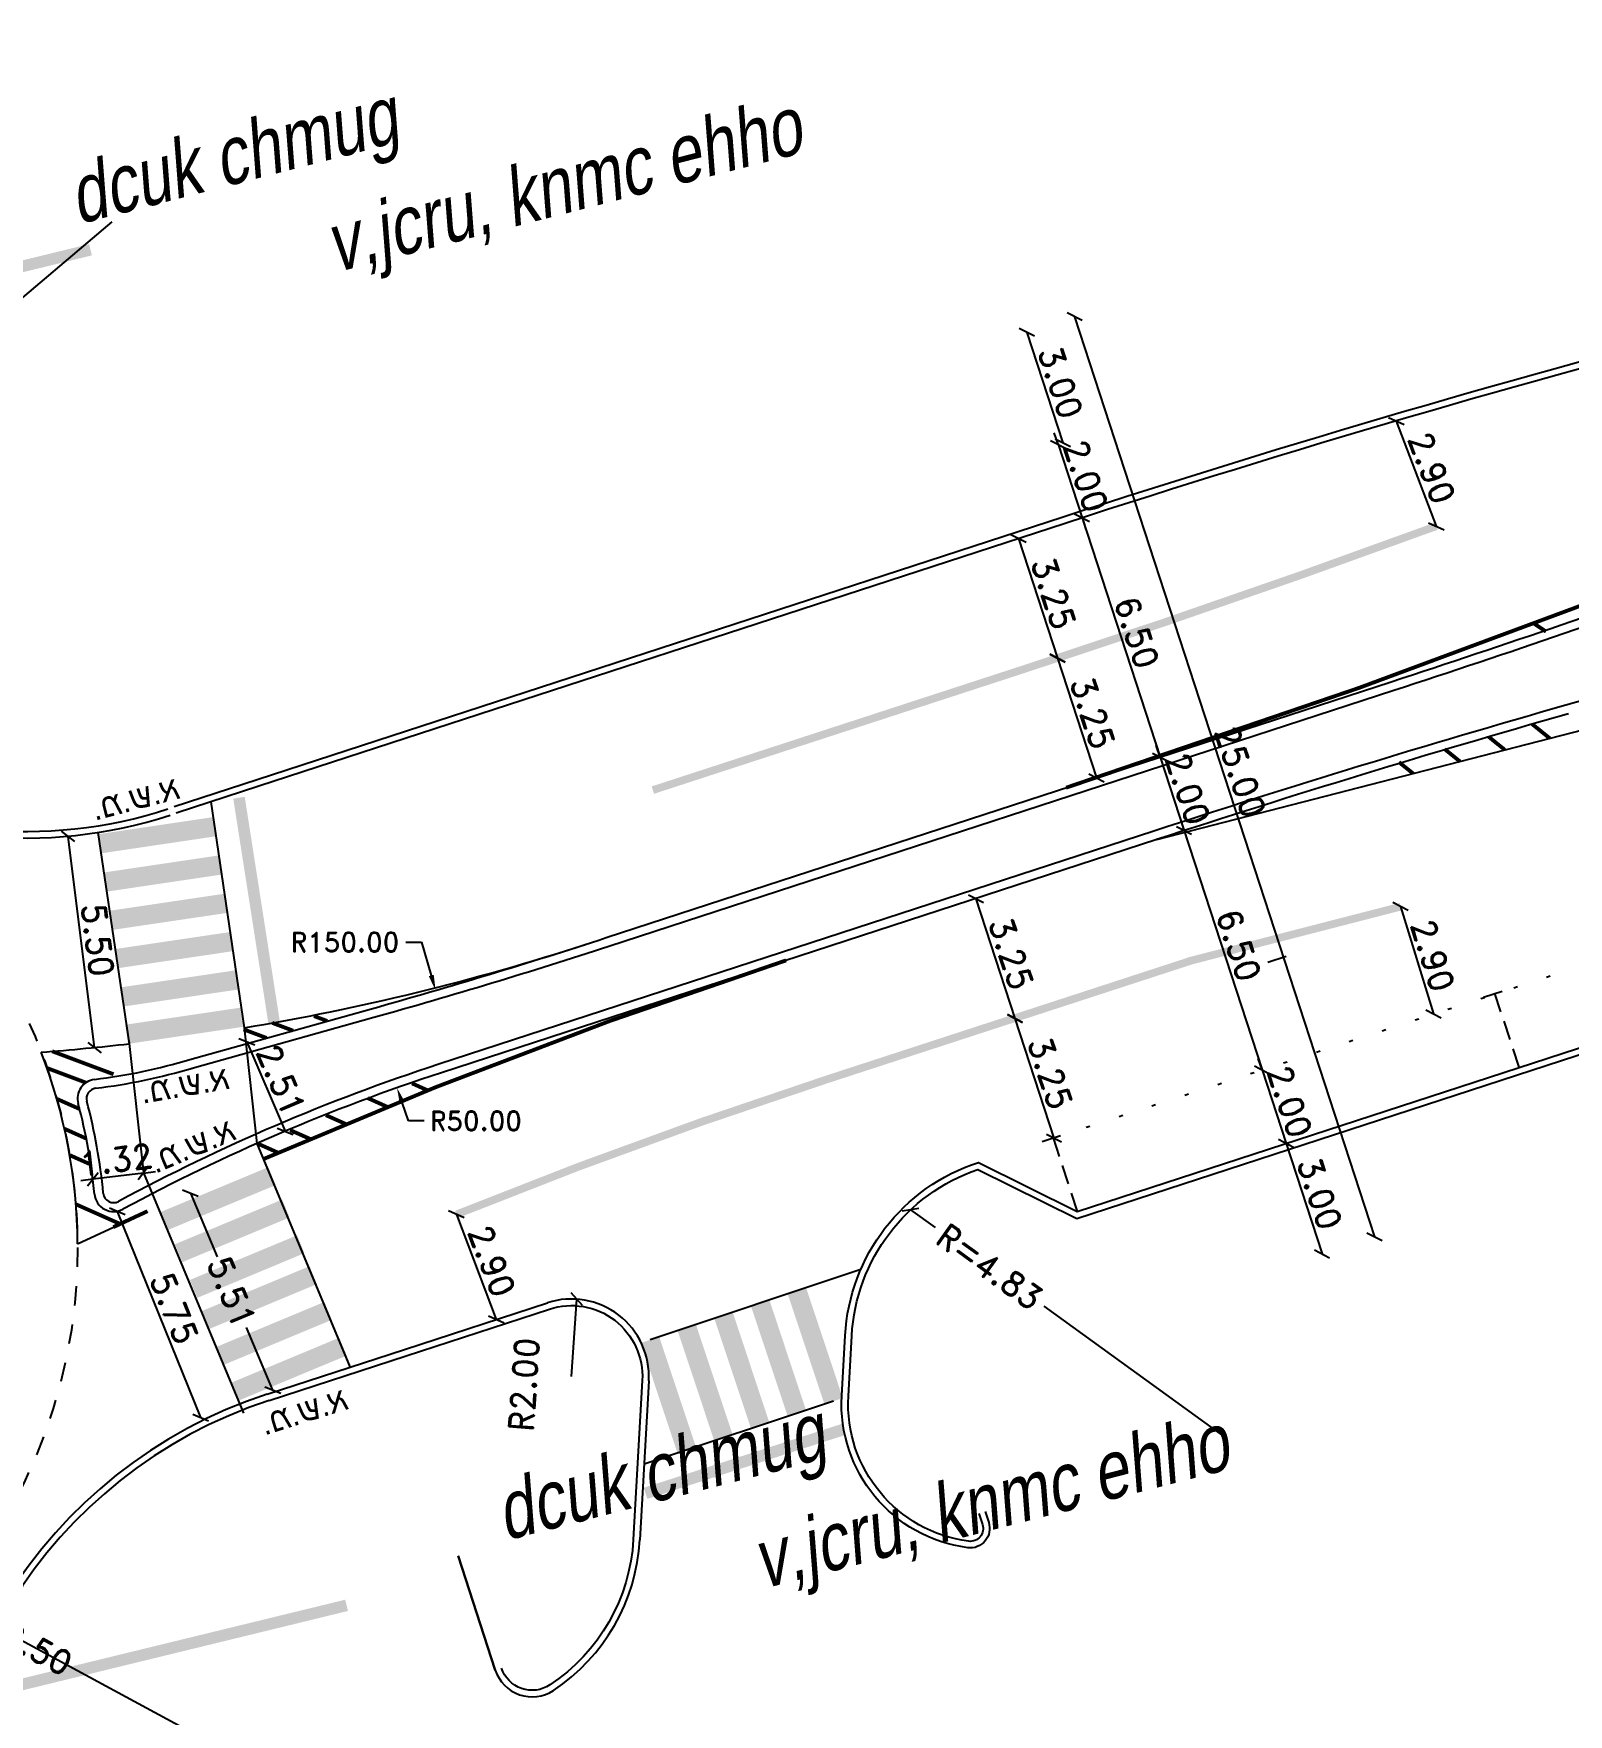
# Model space of a CAD drawing. Extents: x 183304 to 184528, y 666784 to 667526.
# Drawn here: x 183611.61 to 183651.26, y 666983.77 to 667027.19 of the extents above; entities that cross this region are included whole.
import ezdxf
from ezdxf.enums import TextEntityAlignment as Align

# ---------------------------------------------------------------- set-up
doc = ezdxf.new("R2010")
doc.units = 0
for name, pattern in [('1-1', [2, 1, -1]), ('DASHED', [0.75, 0.5, -0.25]), ('DOT2', [3.175, 0, -3.175])]:
    doc.linetypes.add(name, pattern=pattern)
for name, color, linetype in [('0-XREF', 7, 'Continuous'), ('am-dim', 7, 'Continuous'), ('D-Cross', 151, 'Continuous'), ('D-Dim', 7, 'Continuous'), ('D-EV-INSIDE', 2, 'Continuous'), ('D-Kav-Parking', 9, 'DOT2'), ('D-Nativ', 7, '1-1'), ('D-Paint', 7, 'Continuous'), ('D-Parking', 123, 'DASHED'), ('D-Road', 7, 'Continuous'), ('d-sdwlk', 7, 'Continuous'), ('D-SEVA', 7, 'Continuous'), ('D-TEXT', 7, 'Continuous'), ('TR-TXT', 2, 'Continuous'), ('zeva', 7, 'Continuous')]:
    doc.layers.add(name, color=color, linetype=linetype)
doc.styles.add('0-Techno', font='0-techno')
doc.styles.add('MIR2', font='mirym.shx', dxfattribs={"width": 0.8, "oblique": 10})
doc.styles.add('r', font='romand')
doc.dimstyles.new('RAD', dxfattribs={"dimtxt": 0.5, "dimasz": 0.4, "dimexe": 0.1, "dimexo": 0, "dimgap": 0.1, "dimtad": 1, "dimtih": 1, "dimtoh": 1, "dimzin": 0, "dimdsep": 46, "dimtxsty": 'r', "dimcen": 0.1, "dimdle": 0.3, "dimadec": 0, "dimazin": 0, "dimtfac": 0.466667, "dimtofl": 0, "dimtmove": 1, "dimatfit": 3, "dimfxl": 1, "dimtolj": 1, "dimtzin": 0, "dimarcsym": 0})
doc.dimstyles.new('tik', dxfattribs={"dimscale": 1.25, "dimtxt": 0.5, "dimasz": 0.25, "dimexe": 0, "dimexo": 0, "dimgap": 0.09, "dimtad": 1, "dimzin": 0, "dimdsep": 46, "dimtxsty": 'r', "dimblk1": 'OBLIQUE', "dimblk2": 'OBLIQUE', "dimsah": 1, "dimcen": 0.09, "dimse1": 1, "dimse2": 1, "dimclrd": 256, "dimclrt": 256, "dimadec": 0, "dimazin": 0, "dimtfac": 1, "dimtix": 1, "dimtmove": 2, "dimatfit": 3, "dimldrblk": 'OBLIQUE', "dimfxl": 1, "dimtolj": 1, "dimtzin": 0, "dimarcsym": 0})

# ---------------------------------------------------------------- blocks, each defined once
blk = doc.blocks.new('_Oblique')
at = {"color": 0, "linetype": 'ByBlock', "lineweight": -2}
blk.add_line((-0.5, -0.5), (0.5, 0.5), dxfattribs=at)
blk = doc.blocks.new('*D10')
at = {"layer": 'D-TEXT', "lineweight": -2, "transparency": 16777216}
blk.add_line((183638.501, 667019.876), (183646.25, 666996.108), dxfattribs=at)
at = {"layer": 'DEFPOINTS', "color": 0, "transparency": 16777216}
for p in [(183639.172, 667020.095), (183646.921, 666996.327), (183646.25, 666996.108)]:
    blk.add_point(p, dxfattribs=at)
at = {"layer": 'D-TEXT', "lineweight": -2, "transparency": 16777216, "xscale": 0.3125, "yscale": 0.3125, "zscale": 0.3125}
for p, rotation in [((183638.501, 667019.876), 108.0570688952998), ((183646.25, 666996.108), 288.0570688952998)]:
    blk.add_blockref('_Oblique', p, dxfattribs=dict(at, rotation=rotation))
at = {"layer": 'D-TEXT', "transparency": 16777216, "insert": (183642.779, 667008.124), "char_height": 0.625, "attachment_point": 5, "rotation": 288.0571, "style": 'r'}
blk.add_mtext('\\A1;25.00', dxfattribs=at)
blk = doc.blocks.new('*D15')
at = {"layer": 'D-Dim', "lineweight": -2, "ltscale": 0.5, "transparency": 16777216}
for p, q in [((183638.072, 667016.582), (183637.976, 667016.879)), ((183638.072, 667016.582), (183638.692, 667014.68)), ((183638.692, 667014.68), (183638.789, 667014.383))]:
    blk.add_line(p, q, dxfattribs=at)
at = {"layer": 'DEFPOINTS', "color": 0, "ltscale": 0.5, "transparency": 16777216}
for p in [(183638.072, 667016.582), (183638.692, 667014.68), (183638.692, 667014.68)]:
    blk.add_point(p, dxfattribs=at)
at = {"layer": 'D-Dim', "lineweight": -2, "ltscale": 0.5, "transparency": 16777216, "xscale": 0.3125, "yscale": 0.3125, "zscale": 0.3125}
for p, rotation in [((183638.072, 667016.582), 288.0570688935591), ((183638.692, 667014.68), 108.0570688935591)]:
    blk.add_blockref('_Oblique', p, dxfattribs=dict(at, rotation=rotation))
at = {"layer": 'D-Dim', "ltscale": 0.5, "transparency": 16777216, "insert": (183638.787, 667015.763), "char_height": 0.625, "attachment_point": 5, "rotation": 288.0571, "style": 'r'}
blk.add_mtext('\\A1;2.00', dxfattribs=at)
blk = doc.blocks.new('*D16')
at = {"layer": 'D-Dim', "lineweight": -2, "ltscale": 0.5, "transparency": 16777216}
blk.add_line((183638.692, 667014.68), (183640.707, 667008.5), dxfattribs=at)
at = {"layer": 'DEFPOINTS', "color": 0, "ltscale": 0.5, "transparency": 16777216}
for p in [(183638.692, 667014.68), (183640.707, 667008.5), (183640.707, 667008.5)]:
    blk.add_point(p, dxfattribs=at)
at = {"layer": 'D-Dim', "lineweight": -2, "ltscale": 0.5, "transparency": 16777216, "xscale": 0.3125, "yscale": 0.3125, "zscale": 0.3125}
for p, rotation in [((183638.692, 667014.68), 108.0570688935591), ((183640.707, 667008.5), 288.0570688935591)]:
    blk.add_blockref('_Oblique', p, dxfattribs=dict(at, rotation=rotation))
at = {"layer": 'D-Dim', "ltscale": 0.5, "transparency": 16777216, "insert": (183640.104, 667011.722), "char_height": 0.625, "attachment_point": 5, "rotation": 288.0571, "style": 'r'}
blk.add_mtext('\\A1;6.50', dxfattribs=at)
blk = doc.blocks.new('*D17')
at = {"layer": 'D-Dim', "lineweight": -2, "ltscale": 0.5, "transparency": 16777216}
for p, q in [((183640.707, 667008.5), (183640.61, 667008.797)), ((183640.707, 667008.5), (183641.327, 667006.599)), ((183641.327, 667006.599), (183641.424, 667006.302))]:
    blk.add_line(p, q, dxfattribs=at)
at = {"layer": 'DEFPOINTS', "color": 0, "ltscale": 0.5, "transparency": 16777216}
for p in [(183640.707, 667008.5), (183641.327, 667006.599), (183641.327, 667006.599)]:
    blk.add_point(p, dxfattribs=at)
at = {"layer": 'D-Dim', "lineweight": -2, "ltscale": 0.5, "transparency": 16777216, "xscale": 0.3125, "yscale": 0.3125, "zscale": 0.3125}
for p, rotation in [((183640.707, 667008.5), 288.0570688935591), ((183641.327, 667006.599), 108.0570688935591)]:
    blk.add_blockref('_Oblique', p, dxfattribs=dict(at, rotation=rotation))
at = {"layer": 'D-Dim', "ltscale": 0.5, "transparency": 16777216, "insert": (183641.421, 667007.681), "char_height": 0.625, "attachment_point": 5, "rotation": 288.0571, "style": 'r'}
blk.add_mtext('\\A1;2.00', dxfattribs=at)
blk = doc.blocks.new('*D18')
at = {"layer": 'D-Dim', "lineweight": -2, "ltscale": 0.5, "transparency": 16777216}
blk.add_line((183641.327, 667006.599), (183643.342, 667000.419), dxfattribs=at)
at = {"layer": 'DEFPOINTS', "color": 0, "ltscale": 0.5, "transparency": 16777216}
for p in [(183641.327, 667006.599), (183643.342, 667000.419), (183643.342, 667000.419)]:
    blk.add_point(p, dxfattribs=at)
at = {"layer": 'D-Dim', "lineweight": -2, "ltscale": 0.5, "transparency": 16777216, "xscale": 0.3125, "yscale": 0.3125, "zscale": 0.3125}
for p, rotation in [((183641.327, 667006.599), 108.0570688935591), ((183643.342, 667000.419), 288.0570688935591)]:
    blk.add_blockref('_Oblique', p, dxfattribs=dict(at, rotation=rotation))
at = {"layer": 'D-Dim', "ltscale": 0.5, "transparency": 16777216, "insert": (183642.739, 667003.64), "char_height": 0.625, "attachment_point": 5, "rotation": 288.0571, "style": 'r'}
blk.add_mtext('\\A1;6.50', dxfattribs=at)
blk = doc.blocks.new('*D19')
at = {"layer": 'D-Dim', "lineweight": -2, "ltscale": 0.5, "transparency": 16777216}
for p, q in [((183643.342, 667000.419), (183643.245, 667000.716)), ((183643.342, 667000.419), (183643.962, 666998.517)), ((183643.962, 666998.517), (183644.059, 666998.22))]:
    blk.add_line(p, q, dxfattribs=at)
at = {"layer": 'DEFPOINTS', "color": 0, "ltscale": 0.5, "transparency": 16777216}
for p in [(183643.342, 667000.419), (183643.962, 666998.517), (183643.962, 666998.517)]:
    blk.add_point(p, dxfattribs=at)
at = {"layer": 'D-Dim', "lineweight": -2, "ltscale": 0.5, "transparency": 16777216, "xscale": 0.3125, "yscale": 0.3125, "zscale": 0.3125}
for p, rotation in [((183643.342, 667000.419), 288.0570688935591), ((183643.962, 666998.517), 108.0570688935591)]:
    blk.add_blockref('_Oblique', p, dxfattribs=dict(at, rotation=rotation))
at = {"layer": 'D-Dim', "ltscale": 0.5, "transparency": 16777216, "insert": (183644.056, 666999.6), "char_height": 0.625, "attachment_point": 5, "rotation": 288.0571, "style": 'r'}
blk.add_mtext('\\A1;2.00', dxfattribs=at)
blk = doc.blocks.new('*D20')
at = {"layer": 'D-Dim', "lineweight": -2, "ltscale": 0.5, "transparency": 16777216}
blk.add_line((183643.962, 666998.517), (183644.892, 666995.665), dxfattribs=at)
at = {"layer": 'DEFPOINTS', "color": 0, "ltscale": 0.5, "transparency": 16777216}
for p in [(183643.962, 666998.517), (183644.892, 666995.665), (183644.892, 666995.665)]:
    blk.add_point(p, dxfattribs=at)
at = {"layer": 'D-Dim', "lineweight": -2, "ltscale": 0.5, "transparency": 16777216, "xscale": 0.3125, "yscale": 0.3125, "zscale": 0.3125}
for p, rotation in [((183643.962, 666998.517), 108.0570688935591), ((183644.892, 666995.665), 288.0570688935591)]:
    blk.add_blockref('_Oblique', p, dxfattribs=dict(at, rotation=rotation))
at = {"layer": 'D-Dim', "ltscale": 0.5, "transparency": 16777216, "insert": (183644.831, 666997.223), "char_height": 0.625, "attachment_point": 5, "rotation": 288.0571, "style": 'r'}
blk.add_mtext('\\A1;3.00', dxfattribs=at)
blk = doc.blocks.new('pk1')
for p, q in [((-0.3, 2), (0.3, 2)), ((0, 2), (0, 0))]:
    blk.add_line(p, q)
blk = doc.blocks.new('*D11')
at = {"layer": 'D-Dim', "lineweight": -2, "ltscale": 0.5, "transparency": 16777216}
blk.add_line((183637.265, 667019.474), (183638.195, 667016.622), dxfattribs=at)
at = {"layer": 'DEFPOINTS', "color": 0, "ltscale": 0.5, "transparency": 16777216}
for p in [(183637.265, 667019.474), (183638.195, 667016.622), (183638.195, 667016.622)]:
    blk.add_point(p, dxfattribs=at)
at = {"layer": 'D-Dim', "lineweight": -2, "ltscale": 0.5, "transparency": 16777216, "xscale": 0.3125, "yscale": 0.3125, "zscale": 0.3125}
for p, rotation in [((183637.265, 667019.474), 108.0570688944268), ((183638.195, 667016.622), 288.0570688944267)]:
    blk.add_blockref('_Oblique', p, dxfattribs=dict(at, rotation=rotation))
at = {"layer": 'D-Dim', "ltscale": 0.5, "transparency": 16777216, "insert": (183638.134, 667018.179), "char_height": 0.625, "attachment_point": 5, "rotation": 288.0571, "style": 'r'}
blk.add_mtext('\\A1;3.00', dxfattribs=at)
blk = doc.blocks.new('*D42')
at = {"layer": 'D-Dim', "lineweight": -2, "transparency": 16777216}
blk.add_line((183636.961, 667001.746), (183635.953, 667004.836), dxfattribs=at)
at = {"layer": 'DEFPOINTS', "color": 0, "transparency": 16777216}
for p in [(183636.291, 667004.946), (183635.953, 667004.836), (183637.299, 667001.856)]:
    blk.add_point(p, dxfattribs=at)
at = {"layer": 'D-Dim', "lineweight": -2, "transparency": 16777216, "xscale": 0.3125, "yscale": 0.3125, "zscale": 0.3125}
for p, rotation in [((183635.953, 667004.836), 108.0566633774882), ((183636.961, 667001.746), 288.0566633774882)]:
    blk.add_blockref('_Oblique', p, dxfattribs=dict(at, rotation=rotation))
at = {"layer": 'D-Dim', "transparency": 16777216, "insert": (183636.861, 667003.423), "char_height": 0.625, "attachment_point": 5, "rotation": 288.0567, "style": 'r'}
blk.add_mtext('\\A1;3.25', dxfattribs=at)
blk = doc.blocks.new('*D43')
at = {"layer": 'D-Dim', "lineweight": -2, "transparency": 16777216}
blk.add_line((183638.057, 667011.055), (183639.065, 667007.965), dxfattribs=at)
at = {"layer": 'DEFPOINTS', "color": 0, "transparency": 16777216}
for p in [(183637.962, 667011.024), (183638.969, 667007.934), (183639.065, 667007.965)]:
    blk.add_point(p, dxfattribs=at)
at = {"layer": 'D-Dim', "lineweight": -2, "transparency": 16777216, "xscale": 0.3125, "yscale": 0.3125, "zscale": 0.3125}
for p, rotation in [((183638.057, 667011.055), 108.0566633737109), ((183639.065, 667007.965), 288.0566633737109)]:
    blk.add_blockref('_Oblique', p, dxfattribs=dict(at, rotation=rotation))
at = {"layer": 'D-Dim', "transparency": 16777216, "insert": (183638.965, 667009.641), "char_height": 0.625, "attachment_point": 5, "rotation": 288.0567, "style": 'r'}
blk.add_mtext('\\A1;3.25', dxfattribs=at)
blk = doc.blocks.new('*D44')
at = {"layer": 'D-Dim', "lineweight": -2, "transparency": 16777216}
blk.add_line((183637.05, 667014.145), (183638.057, 667011.055), dxfattribs=at)
at = {"layer": 'DEFPOINTS', "color": 0, "transparency": 16777216}
for p in [(183637.734, 667014.368), (183638.057, 667011.055), (183638.741, 667011.278)]:
    blk.add_point(p, dxfattribs=at)
at = {"layer": 'D-Dim', "lineweight": -2, "transparency": 16777216, "xscale": 0.3125, "yscale": 0.3125, "zscale": 0.3125}
for p, rotation in [((183637.05, 667014.145), 108.0566633725243), ((183638.057, 667011.055), 288.0566633725243)]:
    blk.add_blockref('_Oblique', p, dxfattribs=dict(at, rotation=rotation))
at = {"layer": 'D-Dim', "transparency": 16777216, "insert": (183637.958, 667012.731), "char_height": 0.625, "attachment_point": 5, "rotation": 288.0567, "style": 'r'}
blk.add_mtext('\\A1;3.25', dxfattribs=at)
blk = doc.blocks.new('*D45')
at = {"layer": 'D-Dim', "lineweight": -2, "transparency": 16777216}
blk.add_line((183625.502, 666992.499), (183625.641, 666994.494), dxfattribs=at)
at = {"layer": 'DEFPOINTS', "color": 0, "transparency": 16777216}
for p in [(183625.641, 666994.494), (183625.502, 666992.499)]:
    blk.add_point(p, dxfattribs=at)
at = {"layer": 'D-Dim', "lineweight": -2, "transparency": 16777216, "xscale": 0.3125, "yscale": 0.3125, "zscale": 0.3125, "rotation": 86.01581425826117}
blk.add_blockref('_Oblique', (183625.641, 666994.494), dxfattribs=at)
at = {"layer": 'D-Dim', "transparency": 16777216, "insert": (183624.276, 666992.288), "char_height": 0.625, "attachment_point": 5, "rotation": 86.0158, "style": 'r'}
blk.add_mtext('\\A1;R2.00', dxfattribs=at)
blk = doc.blocks.new('*D46')
at = {"layer": 'D-Dim', "lineweight": -2, "transparency": 16777216}
for p, q in [((183634.261, 666996.805), (183634.899, 666996.344)), ((183642.368, 666990.95), (183637.711, 666994.313))]:
    blk.add_line(p, q, dxfattribs=at)
at = {"layer": 'DEFPOINTS', "color": 0, "transparency": 16777216}
for p in [(183634.261, 666996.805), (183642.368, 666990.95)]:
    blk.add_point(p, dxfattribs=at)
at = {"layer": 'D-Dim', "lineweight": -2, "transparency": 16777216, "xscale": 0.3125, "yscale": 0.3125, "zscale": 0.3125, "rotation": 144.1648018869725}
blk.add_blockref('_Oblique', (183634.261, 666996.805), dxfattribs=at)
at = {"layer": 'D-Dim', "transparency": 16777216, "insert": (183636.305, 666995.329), "char_height": 0.625, "attachment_point": 5, "rotation": 324.1648, "style": 'r'}
blk.add_mtext('\\A1;R=4.83', dxfattribs=at)
blk = doc.blocks.new('*D60')
at = {"layer": 'am-dim', "lineweight": -2, "transparency": 16777216}
for p, q in [((183610.517, 666986.092), (183610.242, 666986.241)), ((183621.517, 666980.156), (183610.517, 666986.092))]:
    blk.add_line(p, q, dxfattribs=at)
at = {"layer": 'DEFPOINTS', "color": 0, "transparency": 16777216}
for p in [(183610.517, 666986.092), (183621.517, 666980.156)]:
    blk.add_point(p, dxfattribs=at)
at = {"layer": 'am-dim', "lineweight": -2, "transparency": 16777216, "xscale": 0.3125, "yscale": 0.3125, "zscale": 0.3125, "rotation": 331.6470623455198}
blk.add_blockref('_Oblique', (183610.517, 666986.092), dxfattribs=at)
at = {"layer": 'am-dim', "transparency": 16777216, "insert": (183611.221, 666985.713), "char_height": 0.625, "attachment_point": 5, "rotation": 331.6471, "style": 'r'}
blk.add_mtext('\\A1;R12.50', dxfattribs=at)
blk = doc.blocks.new('*D106')
at = {"layer": 'D-Dim', "lineweight": -2, "transparency": 16777216}
for p, q in [((183613.625, 667022.327), (183604.134, 667014.288)), ((183601.034, 667011.663), (183601.6, 667012.142))]:
    blk.add_line(p, q, dxfattribs=at)
at = {"layer": 'DEFPOINTS', "color": 0, "transparency": 16777216}
for p in [(183613.625, 667022.327), (183601.034, 667011.663)]:
    blk.add_point(p, dxfattribs=at)
at = {"layer": 'D-Dim', "lineweight": -2, "transparency": 16777216, "xscale": 0.3125, "yscale": 0.3125, "zscale": 0.3125, "rotation": 220.2633685543771}
blk.add_blockref('_Oblique', (183601.034, 667011.663), dxfattribs=at)
at = {"layer": 'D-Dim', "transparency": 16777216, "insert": (183602.867, 667013.215), "char_height": 0.625, "attachment_point": 5, "rotation": 40.2634, "style": 'r'}
blk.add_mtext('\\A1;R16.50', dxfattribs=at)
blk = doc.blocks.new('*D107')
at = {"layer": 'D-Dim', "lineweight": -2, "transparency": 16777216}
blk.add_line((183613.178, 667000.993), (183612.502, 667006.451), dxfattribs=at)
at = {"layer": 'DEFPOINTS', "color": 0, "transparency": 16777216}
for p in [(183612.502, 667006.451), (183612.886, 667006.499), (183613.562, 667001.04)]:
    blk.add_point(p, dxfattribs=at)
at = {"layer": 'D-Dim', "lineweight": -2, "transparency": 16777216, "xscale": 0.3125, "yscale": 0.3125, "zscale": 0.3125}
for p, rotation in [((183612.502, 667006.451), 97.05467703950148), ((183613.178, 667000.993), 277.0546770395015)]:
    blk.add_blockref('_Oblique', p, dxfattribs=dict(at, rotation=rotation))
at = {"layer": 'D-Dim', "transparency": 16777216, "insert": (183613.262, 667003.774), "char_height": 0.625, "attachment_point": 5, "rotation": 277.0547, "style": 'r'}
blk.add_mtext('\\A1;5.50', dxfattribs=at)
blk = doc.blocks.new('*D110')
at = {"layer": 'D-Dim', "lineweight": -2, "transparency": 16777216}
blk.add_line((183613.768, 666996.76), (183615.92, 666991.44), dxfattribs=at)
at = {"layer": 'DEFPOINTS', "color": 0, "transparency": 16777216}
for p in [(183613.948, 666996.833), (183615.92, 666991.44), (183616.1, 666991.513)]:
    blk.add_point(p, dxfattribs=at)
at = {"layer": 'D-Dim', "lineweight": -2, "transparency": 16777216, "xscale": 0.3125, "yscale": 0.3125, "zscale": 0.3125}
for p, rotation in [((183613.768, 666996.76), 112.0219865669017), ((183615.92, 666991.44), 292.0219865669017)]:
    blk.add_blockref('_Oblique', p, dxfattribs=dict(at, rotation=rotation))
at = {"layer": 'D-Dim', "transparency": 16777216, "insert": (183615.238, 666994.259), "char_height": 0.625, "attachment_point": 5, "rotation": 292.022, "style": 'r'}
blk.add_mtext('\\A1;5.75', dxfattribs=at)
blk = doc.blocks.new('*D134')
at = {"layer": 'D-Dim', "lineweight": -2, "transparency": 16777216}
for p, q in [((183613.136, 666997.594), (183612.826, 666997.555)), ((183614.443, 666997.754), (183613.136, 666997.594)), ((183614.443, 666997.754), (183614.753, 666997.792))]:
    blk.add_line(p, q, dxfattribs=at)
at = {"layer": 'DEFPOINTS', "color": 0, "transparency": 16777216}
for p in [(183613.135, 666997.6), (183613.136, 666997.594), (183614.442, 666997.761)]:
    blk.add_point(p, dxfattribs=at)
at = {"layer": 'D-Dim', "lineweight": -2, "transparency": 16777216, "xscale": 0.3125, "yscale": 0.3125, "zscale": 0.3125}
for p, rotation in [((183613.136, 666997.594), 7.011040037429186), ((183614.443, 666997.754), 187.0110400374292)]:
    blk.add_blockref('_Oblique', p, dxfattribs=dict(at, rotation=rotation))
at = {"layer": 'D-Dim', "transparency": 16777216, "insert": (183613.737, 666998.096), "char_height": 0.625, "attachment_point": 5, "rotation": 7.011, "style": 'r'}
blk.add_mtext('\\A1;1.32', dxfattribs=at)
blk = doc.blocks.new('*D136')
at = {"layer": 'D-Dim', "lineweight": -2, "transparency": 16777216}
blk.add_line((183646.811, 667017.177), (183647.843, 667014.466), dxfattribs=at)
at = {"layer": 'DEFPOINTS', "color": 0, "transparency": 16777216}
for p in [(183647.13, 667017.298), (183647.843, 667014.466), (183648.162, 667014.588)]:
    blk.add_point(p, dxfattribs=at)
at = {"layer": 'D-Dim', "lineweight": -2, "transparency": 16777216, "xscale": 0.3125, "yscale": 0.3125, "zscale": 0.3125}
for p, rotation in [((183646.811, 667017.177), 110.8380603011856), ((183647.843, 667014.466), 290.8380603011856)]:
    blk.add_blockref('_Oblique', p, dxfattribs=dict(at, rotation=rotation))
at = {"layer": 'D-Dim', "transparency": 16777216, "insert": (183647.724, 667015.973), "char_height": 0.625, "attachment_point": 5, "rotation": 290.8381, "style": 'r'}
blk.add_mtext('\\A1;2.90', dxfattribs=at)
blk = doc.blocks.new('*D139')
at = {"layer": 'D-Dim', "lineweight": -2, "transparency": 16777216}
blk.add_line((183646.92, 667004.636), (183647.772, 667001.864), dxfattribs=at)
at = {"layer": 'DEFPOINTS', "color": 0, "transparency": 16777216}
for p in [(183647.247, 667004.736), (183647.772, 667001.864), (183648.098, 667001.964)]:
    blk.add_point(p, dxfattribs=at)
at = {"layer": 'D-Dim', "lineweight": -2, "transparency": 16777216, "xscale": 0.3125, "yscale": 0.3125, "zscale": 0.3125}
for p, rotation in [((183646.92, 667004.636), 107.0815304867907), ((183647.772, 667001.864), 287.0815304867907)]:
    blk.add_blockref('_Oblique', p, dxfattribs=dict(at, rotation=rotation))
at = {"layer": 'D-Dim', "transparency": 16777216, "insert": (183647.752, 667003.374), "char_height": 0.625, "attachment_point": 5, "rotation": 287.0815, "style": 'r'}
blk.add_mtext('\\A1;2.90', dxfattribs=at)
blk = doc.blocks.new('*D143')
at = {"layer": 'D-Dim', "lineweight": -2, "transparency": 16777216}
blk.add_line((183617.117, 667001.14), (183618.104, 666998.832), dxfattribs=at)
at = {"layer": 'DEFPOINTS', "color": 0, "transparency": 16777216}
for p in [(183617.005, 667001.092), (183618.104, 666998.832), (183617.992, 666998.784)]:
    blk.add_point(p, dxfattribs=at)
at = {"layer": 'D-Dim', "lineweight": -2, "transparency": 16777216, "xscale": 0.3125, "yscale": 0.3125, "zscale": 0.3125}
for p, rotation in [((183617.117, 667001.14), 113.1401136544609), ((183618.104, 666998.832), 293.1401136544609)]:
    blk.add_blockref('_Oblique', p, dxfattribs=dict(at, rotation=rotation))
at = {"layer": 'D-Dim', "transparency": 16777216, "insert": (183618.001, 667000.153), "char_height": 0.625, "attachment_point": 5, "rotation": 293.1401, "style": 'r'}
blk.add_mtext('\\A1;2.51', dxfattribs=at)
blk = doc.blocks.new('*D144')
at = {"layer": 'D-Dim', "lineweight": -2, "transparency": 16777216}
blk.add_line((183637.968, 666998.656), (183636.961, 667001.746), dxfattribs=at)
at = {"layer": 'DEFPOINTS', "color": 0, "transparency": 16777216}
for p in [(183637.299, 667001.856), (183636.961, 667001.746), (183638.306, 666998.766)]:
    blk.add_point(p, dxfattribs=at)
at = {"layer": 'D-Dim', "lineweight": -2, "transparency": 16777216, "xscale": 0.3125, "yscale": 0.3125, "zscale": 0.3125}
for p, rotation in [((183636.961, 667001.746), 108.0566633774882), ((183637.968, 666998.656), 288.0566633774882)]:
    blk.add_blockref('_Oblique', p, dxfattribs=dict(at, rotation=rotation))
at = {"layer": 'D-Dim', "transparency": 16777216, "insert": (183637.869, 667000.333), "char_height": 0.625, "attachment_point": 5, "rotation": 288.0567, "style": 'r'}
blk.add_mtext('\\A1;3.25', dxfattribs=at)
blk = doc.blocks.new('*D145')
at = {"layer": 'D-Dim', "lineweight": -2, "transparency": 16777216}
blk.add_line((183622.529, 666996.683), (183623.56, 666993.973), dxfattribs=at)
at = {"layer": 'DEFPOINTS', "color": 0, "transparency": 16777216}
for p in [(183622.848, 666996.805), (183623.879, 666994.095), (183623.56, 666993.973)]:
    blk.add_point(p, dxfattribs=at)
at = {"layer": 'D-Dim', "lineweight": -2, "transparency": 16777216, "xscale": 0.3125, "yscale": 0.3125, "zscale": 0.3125}
for p, rotation in [((183622.529, 666996.683), 110.8380603011856), ((183623.56, 666993.973), 290.8380603011856)]:
    blk.add_blockref('_Oblique', p, dxfattribs=dict(at, rotation=rotation))
at = {"layer": 'D-Dim', "transparency": 16777216, "insert": (183623.442, 666995.479), "char_height": 0.625, "attachment_point": 5, "rotation": 290.8381, "style": 'r'}
blk.add_mtext('\\A1;2.90', dxfattribs=at)
blk = doc.blocks.new('*D147')
at = {"layer": 'D-Dim', "color": 0, "lineweight": -2, "transparency": 16777216}
for p, q in [((183621.295, 666999.104), (183621.128, 666999.577)), ((183621.695, 666999.104), (183621.295, 666999.104))]:
    blk.add_line(p, q, dxfattribs=at)
at = {"layer": 'D-Dim', "color": 0, "transparency": 16777216}
blk.add_solid([(183621.191, 666999.6), (183621.065, 666999.555), (183620.995, 666999.955)], dxfattribs=at)
at = {"layer": 'DEFPOINTS', "color": 0, "transparency": 16777216}
for p in [(183620.995, 666999.955), (183637.641, 666952.807)]:
    blk.add_point(p, dxfattribs=at)
at = {"layer": 'D-Dim', "color": 0, "transparency": 16777216, "insert": (183623.033, 666999.104), "char_height": 0.5, "attachment_point": 5, "style": 'r'}
blk.add_mtext('\\A1;R50.00', dxfattribs=at)
blk = doc.blocks.new('*D148')
at = {"layer": 'D-Dim', "color": 0, "lineweight": -2, "transparency": 16777216}
for p, q in [((183621.227, 667003.721), (183621.627, 667003.721)), ((183621.627, 667003.721), (183621.88, 667002.857))]:
    blk.add_line(p, q, dxfattribs=at)
at = {"layer": 'D-Dim', "color": 0, "transparency": 16777216}
blk.add_solid([(183621.944, 667002.876), (183621.816, 667002.839), (183621.992, 667002.473)], dxfattribs=at)
at = {"layer": 'DEFPOINTS', "color": 0, "transparency": 16777216}
for p in [(183579.906, 667146.448), (183621.992, 667002.473)]:
    blk.add_point(p, dxfattribs=at)
at = {"layer": 'D-Dim', "color": 0, "transparency": 16777216, "insert": (183619.651, 667003.721), "char_height": 0.5, "attachment_point": 5, "style": 'r'}
blk.add_mtext('\\A1;R150.00', dxfattribs=at)
blk = doc.blocks.new('*D149')
at = {"layer": 'D-Dim', "lineweight": -2, "transparency": 16777216}
for p, q in [((183615.656, 666997.231), (183616.345, 666995.59)), ((183617.788, 666992.147), (183617.111, 666993.764))]:
    blk.add_line(p, q, dxfattribs=at)
at = {"layer": 'DEFPOINTS', "color": 0, "transparency": 16777216}
for p in [(183614.551, 666996.768), (183617.788, 666992.147), (183616.683, 666991.684)]:
    blk.add_point(p, dxfattribs=at)
at = {"layer": 'D-Dim', "lineweight": -2, "transparency": 16777216, "xscale": 0.3125, "yscale": 0.3125, "zscale": 0.3125}
for p, rotation in [((183615.656, 666997.231), 112.7513636791267), ((183617.788, 666992.147), 292.7513636791268)]:
    blk.add_blockref('_Oblique', p, dxfattribs=dict(at, rotation=rotation))
at = {"layer": 'D-Dim', "transparency": 16777216, "insert": (183616.728, 666994.677), "char_height": 0.625, "attachment_point": 5, "rotation": 292.7514, "style": 'r'}
blk.add_mtext('\\A1;5.51', dxfattribs=at)

msp = doc.modelspace()

# ---------------------------------------------------------------- linework, layer by layer
at = {"layer": '0-XREF', "const_width": 0.3}
msp.add_lwpolyline([(183613.077, 667021.608), (183600.148, 667018.456), (183586.566, 667015.175)], dxfattribs=at)
at = {"layer": 'D-Cross', "ltscale": 0.5, "const_width": 0.5}
for points in [[(183613.31, 667006.26), (183616.278, 667006.701)], [(183613.457, 667005.271), (183616.425, 667005.712)], [(183613.604, 667004.282), (183616.571, 667004.722)], [(183613.751, 667003.293), (183616.718, 667003.733)], [(183613.897, 667002.304), (183616.865, 667002.744)], [(183614.012, 667001.338), (183616.98, 667001.778)], [(183614.997, 666996.52), (183617.766, 666997.674)], [(183615.355, 666995.683), (183618.124, 666996.837)], [(183615.74, 666994.76), (183618.509, 666995.914)], [(183616.062, 666993.961), (183618.831, 666995.115)], [(183631.328, 666994.704), (183632.275, 666991.858)], [(183630.379, 666994.389), (183631.326, 666991.542)], [(183616.446, 666993.038), (183619.215, 666994.192)], [(183629.431, 666994.073), (183630.378, 666991.226)], [(183627.533, 666993.442), (183628.48, 666990.595)], [(183628.482, 666993.757), (183629.429, 666990.911)], [(183616.831, 666992.115), (183619.6, 666993.269)]]:
    msp.add_lwpolyline(points, dxfattribs=at)
at = {"layer": 'D-Dim'}
for p, q in [((183640.62, 667006.368), (183661.029, 667011.628)), ((183612.743, 666995.921), (183613.668, 666996.356))]:
    msp.add_line(p, q, dxfattribs=at)
at = {"layer": 'D-Dim', "const_width": 0.1}
for points in [[(183638.283, 667007.71, 0.019972), (183660.746, 667016.039)], [(183631.048, 667003.248, 0.024079), (183617.552, 666998.117)], [(183614.551, 666996.768, 0.001624), (183613.668, 666996.356)]]:
    msp.add_lwpolyline(points, format="xyb", dxfattribs=at)
at = {"layer": 'D-EV-INSIDE'}
for p, q in [((183638.202, 667014.699), (183617.385, 667007.912)), ((183659.542, 667012.223), (183651.193, 667009.84)), ((183626.471, 667003.617), (183646.746, 667010.227)), ((183617.385, 667007.912), (183615.234, 667007.211)), ((183640.549, 667006.587), (183622.072, 667000.563)), ((183615.707, 667000.465), (183620.394, 667001.777)), ((183617.695, 666991.879), (183621.234, 666993.033))]:
    msp.add_line(p, q, dxfattribs=at)
for points in [[(183636.026, 666988.954), (183636.119, 666988.67, -0.551838), (183635.762, 666988.24, -0.392345), (183632.655, 666991.989), (183632.742, 666993.546, -0.305374), (183636.002, 666997.847), (183638.554, 666996.576), (183655.782, 667002.192), (183657.124, 667004.733), (183660.792, 667005.929, -0.212987), (183672.001, 667004.753, 0.020568), (183672.961, 667004.249, -0.252864), (183681.869, 666992.12), (183683.689, 666979.022)], [(183621.234, 666993.033), (183624.935, 666994.239, -0.527548), (183627.33, 666992.397), (183627.1, 666988.286, -0.236875), (183624.943, 666984.528, -0.49553), (183623.696, 666984.962)]]:
    msp.add_lwpolyline(points, format="xyb", dxfattribs=at)
for centre, radius, start, end in [((183731.242, 666729.312), 300.17, 104.53049, 108.05666), ((183553.687, 667295.671), 300.23, 288.05666, 289.82835), ((183733.607, 666721.143), 300.23, 105.93247, 108.05666), ((183611.412, 667018.408), 11.83, 240.5528, 288.0567), ((183579.906, 667146.448), 150.23, 285.63484, 288.05666), ((183637.641, 666952.807), 50.23, 108.0567, 118.3309), ((183611.359, 667015.061), 15.23, 276.9773, 286.602), ((183613.242, 666999.676), 0.27, 96.9773, 194.8572), ((183598.744, 666995.83), 14.73, 5.4626, 14.8572), ((183613.675, 666997.258), 0.27, 185.4626, 298.3309), ((183621.517, 666980.156), 12.33, 108.0567, 188.4992)]:
    msp.add_arc(centre, radius, start, end, dxfattribs=at)
at = {"layer": 'D-Kav-Parking', "ltscale": 0.25}
msp.add_line((183637.948, 666998.66), (183655.044, 667004.234), dxfattribs=at)
at = {"layer": 'D-Nativ', "flags": 128}
msp.add_lwpolyline([(183627.604, 667007.647, 0.2, 0.2, 0), (183637.275, 667010.8, 0.2, 0.2, 0.009424), (183647.842, 667014.466, 0, 0, 0)], format="xyseb", dxfattribs=at)
at = {"layer": 'D-Nativ', "const_width": 0.2}
for points in [[(183641.431, 667003.221), (183646.919, 667004.635)], [(183632.055, 667000.158), (183641.53, 667003.247)]]:
    msp.add_lwpolyline(points, dxfattribs=at)
msp.add_lwpolyline([(183632.056, 667000.158, 0.017271), (183622.534, 666996.685)], format="xyb", dxfattribs=at)
at = {"layer": 'D-Nativ', "color": 8, "ltscale": 0.5}
msp.add_circle((183598.744, 666995.83), 14, dxfattribs=at)
at = {"layer": 'D-Paint'}
for centre, radius, start, end in [((183607.263, 667060.705), 60, 279.38634, 288.05666), ((183607.263, 667060.705), 60, 275.44629, 276.52001), ((183607.263, 667060.705), 60, 274.33878, 275.44629), ((183598.744, 666995.83), 14, 0.3704, 21.13)]:
    msp.add_arc(centre, radius, start, end, dxfattribs=at)
at = {"layer": 'D-Parking'}
msp.add_line((183643.49, 667003.202), (183644.061, 667003.388), dxfattribs=at)
at = {"layer": 'D-Road'}
for p, q in [((183638.255, 667014.537), (183617.427, 667007.747)), ((183626.4, 667003.836), (183646.674, 667010.445)), ((183617.427, 667007.747), (183615.286, 667007.049)), ((183640.62, 667006.368), (183622.143, 667000.344)), ((183615.645, 667000.687), (183620.332, 667001.998)), ((183621.191, 666993.197), (183624.883, 666994.401)), ((183617.643, 666992.041), (183621.191, 666993.197)), ((183627.499, 666992.388), (183627.27, 666988.276)), ((183623.534, 666984.91), (183622.571, 666987.862)), ((183622.571, 666987.862), (183623.534, 666984.91))]:
    msp.add_line(p, q, dxfattribs=at)
msp.add_lwpolyline([(183636.187, 666989.007), (183636.28, 666988.722, -0.551838), (183635.739, 666988.072, -0.392345), (183632.485, 666991.999), (183632.572, 666993.555, -0.309288), (183636.015, 666998.03), (183638.568, 666996.759), (183655.664, 667002.332)], format="xyb", dxfattribs=at)
for centre, radius, start, end in [((183731.242, 666729.312), 300, 104.53049, 108.05666), ((183553.687, 667295.671), 300, 288.05666, 289.82835), ((183733.607, 666721.143), 300, 105.93247, 108.05666), ((183611.412, 667018.408), 12, 240.5528, 288.0567), ((183579.906, 667146.448), 150, 285.63484, 288.05666), ((183611.359, 667015.061), 15, 276.9773, 286.602), ((183613.242, 666999.676), 0.5, 96.9773, 194.8572), ((183637.641, 666952.807), 50, 108.0567, 118.3309), ((183598.744, 666995.83), 14.5, 5.4626, 14.8572), ((183613.675, 666997.258), 0.5, 185.4626, 298.3309), ((183625.502, 666992.499), 2, 356.8016, 108.0567), ((183621.517, 666980.156), 12.5, 108.0567, 188.4992), ((183622.277, 666988.555), 5, 303.4963, 356.8016), ((183622.277, 666988.555), 5, 303.4963, 356.8016), ((183624.485, 666985.22), 1, 198.0571, 303.4963), ((183624.485, 666985.22), 1, 198.0571, 303.4963)]:
    msp.add_arc(centre, radius, start, end, dxfattribs=at)
at = {"layer": 'd-sdwlk'}
for p, q in [((183616.183, 667007.342), (183617.048, 667001.508)), ((183613.267, 667006.552), (183614.077, 667001.093)), ((183617.048, 667001.508), (183617.377, 666998.517)), ((183614.066, 667001.181), (183614.442, 666997.761)), ((183617.377, 666998.517), (183619.78, 666992.749)), ((183614.442, 666997.761), (183617.029, 666991.552)), ((183632.974, 666995.257), (183627.531, 666993.447)), ((183632.274, 666991.863), (183627.379, 666990.235))]:
    msp.add_line(p, q, dxfattribs=at)
at = {"layer": 'D-SEVA', "const_width": 0.3, "flags": 128}
for points in [[(183616.913, 667007.451), (183617.82, 667001.641)], [(183632.543, 666991.133), (183627.415, 666989.478)]]:
    msp.add_lwpolyline(points, dxfattribs=at)
at = {"layer": 'D-TEXT', "const_width": 0.3}
msp.add_lwpolyline([(183619.692, 666986.584), (183606.763, 666983.431), (183593.181, 666980.15)], dxfattribs=at)
at = {"layer": 'zeva', "ltscale": 0.5, "const_width": 0.1}
for points in [[(183650.382, 667011.942), (183650.68, 667011.743)], [(183650.321, 667009.352), (183650.775, 667008.985)], [(183649.191, 667009.029), (183649.616, 667008.686)], [(183646.88, 667008.37), (183647.245, 667008.075)], [(183648.06, 667008.706), (183648.456, 667008.387)], [(183618.85, 667001.809), (183619.194, 667001.68)], [(183617.033, 667001.465), (183617.628, 667001.242)], [(183617.771, 667001.634), (183618.309, 667001.432)], [(183612.089, 667000.899), (183613.672, 667000.306)], [(183611.954, 667000.465), (183612.959, 667000.088)], [(183621.38, 667000.071), (183621.789, 666999.889)], [(183612.207, 666999.669), (183612.795, 666999.408)], [(183620.242, 666999.688), (183620.742, 666999.465)], [(183619.158, 666999.249), (183619.669, 666999.021)], [(183612.404, 666998.896), (183612.968, 666998.645)], [(183618.234, 666998.863), (183618.751, 666998.634)], [(183617.389, 666998.517), (183617.925, 666998.279)], [(183612.539, 666998.216), (183613.084, 666997.973)], [(183612.699, 666996.946), (183613.842, 666996.438)]]:
    msp.add_lwpolyline(points, dxfattribs=at)

# ---------------------------------------------------------------- block references
at = {"layer": 'D-Parking', "rotation": 18.11191945504135}
for p in [(183649.973, 667000.489), (183638.568, 666996.759)]:
    msp.add_blockref('pk1', p, dxfattribs=at)

# ---------------------------------------------------------------- texts
at = {"layer": 'D-TEXT', "style": 'MIR2', "oblique": 10, "width": 0.8}
for s, p in [('dcuk chmug', (183612.749, 667022.258)), ('v,jcru, knmc ehho', (183619.382, 667021.008)), ('dcuk chmug', (183623.784, 666988.248)), ('v,jcru, knmc ehho', (183630.417, 666986.998))]:
    msp.add_text(s, height=1.5, rotation=14.4182, dxfattribs=at).set_placement(p)
at = {"layer": 'TR-TXT', "style": '0-Techno', "text_generation_flag": 2}
for rotation, p in [(14.6874, (183613.19, 667006.856)), (9.7852, (183614.422, 666999.544)), (23.1205, (183614.754, 666997.734)), (17.5431, (183617.574, 666990.972))]:
    msp.add_text('א.ש.מ.', height=0.6, rotation=rotation, dxfattribs=at).set_placement(p, align=Align.RIGHT)

# ---------------------------------------------------------------- dimensions: what is measured, and where the dimension line sits
at = {"layer": 'am-dim'}
dim = msp.add_radius_dim(center=(183621.517, 666980.156), mpoint=(183610.517, 666986.092), dimstyle='tik', dxfattribs=at)
dim.commit()
dim.dimension.update_dxf_attribs({"geometry": '*D60', "text_midpoint": (183611.221, 666985.713), "dimtype": 164})
at = {"layer": 'D-Dim'}
for center, mpoint, dimstyle, picture, middle in [((183579.906, 667146.448), (183621.992, 667002.473), 'RAD', '*D148', (183621.627, 667003.721)), ((183613.625, 667022.327), (183601.034, 667011.663), 'tik', '*D106', (183602.867, 667013.215)), ((183637.641, 666952.807), (183620.995, 666999.955), 'RAD', '*D147', (183621.295, 666999.104)), ((183625.502, 666992.499), (183625.641, 666994.494), 'tik', '*D45', (183624.276, 666992.288))]:
    dim = msp.add_radius_dim(center=center, mpoint=mpoint, dimstyle=dimstyle, dxfattribs=at)
    dim.commit()
    dim.dimension.update_dxf_attribs({"geometry": picture, "text_midpoint": middle, "dimtype": 164})
at = {"layer": 'D-Dim', "ltscale": 0.5}
dim = msp.add_aligned_dim(p1=(183637.265, 667019.474), p2=(183638.195, 667016.622), distance=0, dimstyle='tik', dxfattribs=at)
dim.commit()
dim.dimension.update_dxf_attribs({"geometry": '*D11', "text_midpoint": (183638.134, 667018.179)})
at = {"layer": 'D-Dim'}
for p1, p2, distance, picture, middle in [((183647.13, 667017.298), (183648.162, 667014.588), -0.341, '*D136', (183647.724, 667015.973)), ((183637.734, 667014.368), (183638.741, 667011.278), -0.72, '*D44', (183637.958, 667012.731)), ((183637.962, 667011.024), (183638.969, 667007.934), 0.1, '*D43', (183638.965, 667009.641)), ((183613.562, 667001.04), (183612.886, 667006.499), 0.387, '*D107', (183613.262, 667003.774)), ((183637.299, 667001.856), (183636.291, 667004.946), 0.355, '*D42', (183636.861, 667003.423)), ((183647.247, 667004.736), (183648.098, 667001.964), -0.341, '*D139', (183647.752, 667003.374)), ((183638.306, 666998.766), (183637.299, 667001.856), 0.355, '*D144', (183637.869, 667000.333)), ((183617.005, 667001.092), (183617.992, 666998.784), 0.122, '*D143', (183618.001, 667000.153)), ((183614.442, 666997.761), (183613.135, 666997.6), 0.006, '*D134', (183613.737, 666998.096)), ((183622.848, 666996.805), (183623.879, 666994.095), -0.341, '*D145', (183623.442, 666995.479))]:
    dim = msp.add_aligned_dim(p1=p1, p2=p2, distance=distance, dimstyle='tik', dxfattribs=at)
    dim.commit()
    dim.dimension.update_dxf_attribs({"geometry": picture, "text_midpoint": middle})
at = {"layer": 'D-Dim', "ltscale": 0.5}
for base, p1, p2, picture, middle in [((183638.692, 667014.68), (183638.072, 667016.582), (183638.692, 667014.68), '*D15', (183638.787, 667015.763)), ((183640.707, 667008.5), (183638.692, 667014.68), (183640.707, 667008.5), '*D16', (183640.104, 667011.722)), ((183641.327, 667006.599), (183640.707, 667008.5), (183641.327, 667006.599), '*D17', (183641.421, 667007.681)), ((183643.342, 667000.419), (183641.327, 667006.599), (183643.342, 667000.419), '*D18', (183642.739, 667003.64)), ((183643.962, 666998.517), (183643.342, 667000.419), (183643.962, 666998.517), '*D19', (183644.056, 666999.6)), ((183644.892, 666995.665), (183643.962, 666998.517), (183644.892, 666995.665), '*D20', (183644.831, 666997.223))]:
    dim = msp.add_linear_dim(base=base, p1=p1, p2=p2, angle=108.0571, dimstyle='tik', dxfattribs=at)
    dim.commit()
    dim.dimension.update_dxf_attribs({"geometry": picture, "text_midpoint": middle})
at = {"layer": 'D-Dim'}
dim = msp.add_linear_dim(base=(183617.788, 666992.147), p1=(183614.551, 666996.768), p2=(183616.683, 666991.684), angle=292.7514, dimstyle='tik', dxfattribs=at)
dim.commit()
dim.dimension.update_dxf_attribs({"geometry": '*D149', "text_midpoint": (183616.728, 666994.677), "dimtype": 161})
dim = msp.add_aligned_dim(p1=(183613.948, 666996.833), p2=(183616.1, 666991.513), distance=-0.195, text='5.75', dimstyle='tik', dxfattribs=at)
dim.commit()
dim.dimension.update_dxf_attribs({"geometry": '*D110', "text_midpoint": (183615.238, 666994.259)})
dim = msp.add_radius_dim(center=(183642.368, 666990.95), mpoint=(183634.261, 666996.805), text='R=4.83', dimstyle='tik', dxfattribs=at)
dim.commit()
dim.dimension.update_dxf_attribs({"geometry": '*D46', "text_midpoint": (183636.305, 666995.329), "dimtype": 164})
at = {"layer": 'D-TEXT'}
dim = msp.add_aligned_dim(p1=(183639.172, 667020.095), p2=(183646.921, 666996.327), distance=-0.706, dimstyle='tik', dxfattribs=at)
dim.commit()
dim.dimension.update_dxf_attribs({"geometry": '*D10', "text_midpoint": (183642.779, 667008.124)})

doc.saveas('drawing.dxf')
